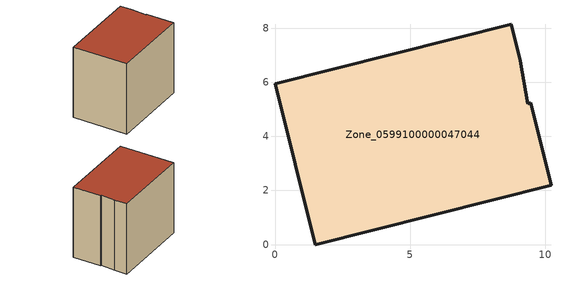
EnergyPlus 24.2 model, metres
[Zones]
Zone_0599100000047044
 floor ground (C_G): 9.06,6.79 9.35,5.2 9.45,5.25 10.21,2.19 1.49,0 0,5.95 8.73,8.14 z0
 wall outside (C_F): 9.06,6.79 8.73,8.14 0,5.95 1.49,0 10.21,2.19 9.45,5.25 9.35,5.2 9.06,6.79 z0:8.06
 roof outside (C_R): 9.35,5.2 9.06,6.79 8.73,8.14 0,5.95 1.49,0 10.21,2.19 9.45,5.25 z8.06
[BUILDING]
Pand.0599100000047044: North Axis=0; Terrain=City; Loads Convergence Tolerance Value=0.04; Temperature Convergence Tolerance Value=0.4; Solar Distribution=FullExterior; Maximum Number of Warmup Days=25; Minimum Number of Warmup Days=1
[Site:Location]
Rotterdam.The.Hague.AP_ZH_NLD Design_Conditions: Latitude=51.96; Longitude=4.45; Time Zone=1; Elevation=-4.5
[SITE:GROUNDTEMPERATURE:BUILDINGSURFACE]
18, 18, 18, 18, 18, 18, 18, 18, 18, 18, 18, 18
[MATERIAL] Thermal Absorptance=0.9; Solar Absorptance=0.7; Visible Absorptance=0.7
Name | Roughness | Thickness | Conductivity | Density | Specific Heat
G.TC.1965-1974 | MediumSmooth | 0.15 | 0.882353 | 540 | 1210
F.TC.1965-1974 | Rough | 0.3 | 0.697674 | 1920 | 840
R.TC.1965-1974 | MediumRough | 0.2 | 0.232558 | 1500 | 1000
[CONSTRUCTION]
C_G: G.TC.1965-1974
C_F: F.TC.1965-1974
C_R: R.TC.1965-1974
[ZONE]
Zone_0599100000047044: Type=1; Multiplier=1; Ceiling Height=Autocalculate; Volume=Autocalculate; Floor Area=autocalculate; Part of Total Floor Area=Yes
[ZONEINFILTRATION:DESIGNFLOWRATE]
Infil_Zone_0599100000047044: Zone or ZoneList or Space or SpaceList=Zone_0599100000047044; Schedule=AlwaysOn; Design Flow Rate Calculation Method=Flow/Area; Flow Rate per Floor Area=0.003; Constant Term Coefficient=1; Temperature Term Coefficient=0; Velocity Term Coefficient=0; Velocity Squared Term Coefficient=0
[HVACTEMPLATE:ZONE:IDEALLOADSAIRSYSTEM]
Zone_0599100000047044: Maximum Heating Supply Air Temperature=50; Minimum Cooling Supply Air Temperature=13; Maximum Heating Supply Air Humidity Ratio=0.0156; Minimum Cooling Supply Air Humidity Ratio=0.0077; Heating Limit=NoLimit; Cooling Limit=NoLimit; Dehumidification Control Type=ConstantSensibleHeatRatio; Cooling Sensible Heat Ratio=0.7; Dehumidification Setpoint=60; Humidification Control Type=None; Humidification Setpoint=30; Outdoor Air Method=None; Outdoor Air Flow Rate per Person=0.00944; Outdoor Air Flow Rate per Zone Floor Area=0; Outdoor Air Flow Rate per Zone=0; Demand Controlled Ventilation Type=None; Outdoor Air Economizer Type=NoEconomizer; Heat Recovery Type=None; Sensible Heat Recovery Effectiveness=0.7; Latent Heat Recovery Effectiveness=0.65
[ZONECONTROL:THERMOSTAT]
ThermostatControl_Zone_0599100000047044: Zone or ZoneList=Zone_0599100000047044; Control Type Schedule=DualSetpointControlType; Control 1=Thermostat_Zone_0599100000047044; Temperature Difference Between Cutout And Setpoint=0
[THERMOSTATSETPOINT:DUALSETPOINT]
Thermostat_Zone_0599100000047044: Heating Setpoint Temperature Schedule=HeatingSetpoint_Zone_0599100000047044; Cooling Setpoint Temperature Schedule=CoolingSetpoint_Zone_0599100000047044
[SCHEDULE:COMPACT]
HeatingSetpoint_Zone_0599100000047044: Through: 12/31, For: AllDays, Until: 24:00, 21
CoolingSetpoint_Zone_0599100000047044: Through: 12/31, For: AllDays, Until: 24:00, 24
DualSetpointControlType: Through: 12/31, For: AllDays, Until: 24:00, 4
AlwaysOn: Through: 12/31, For: AllDays, Until: 24:00, 1
